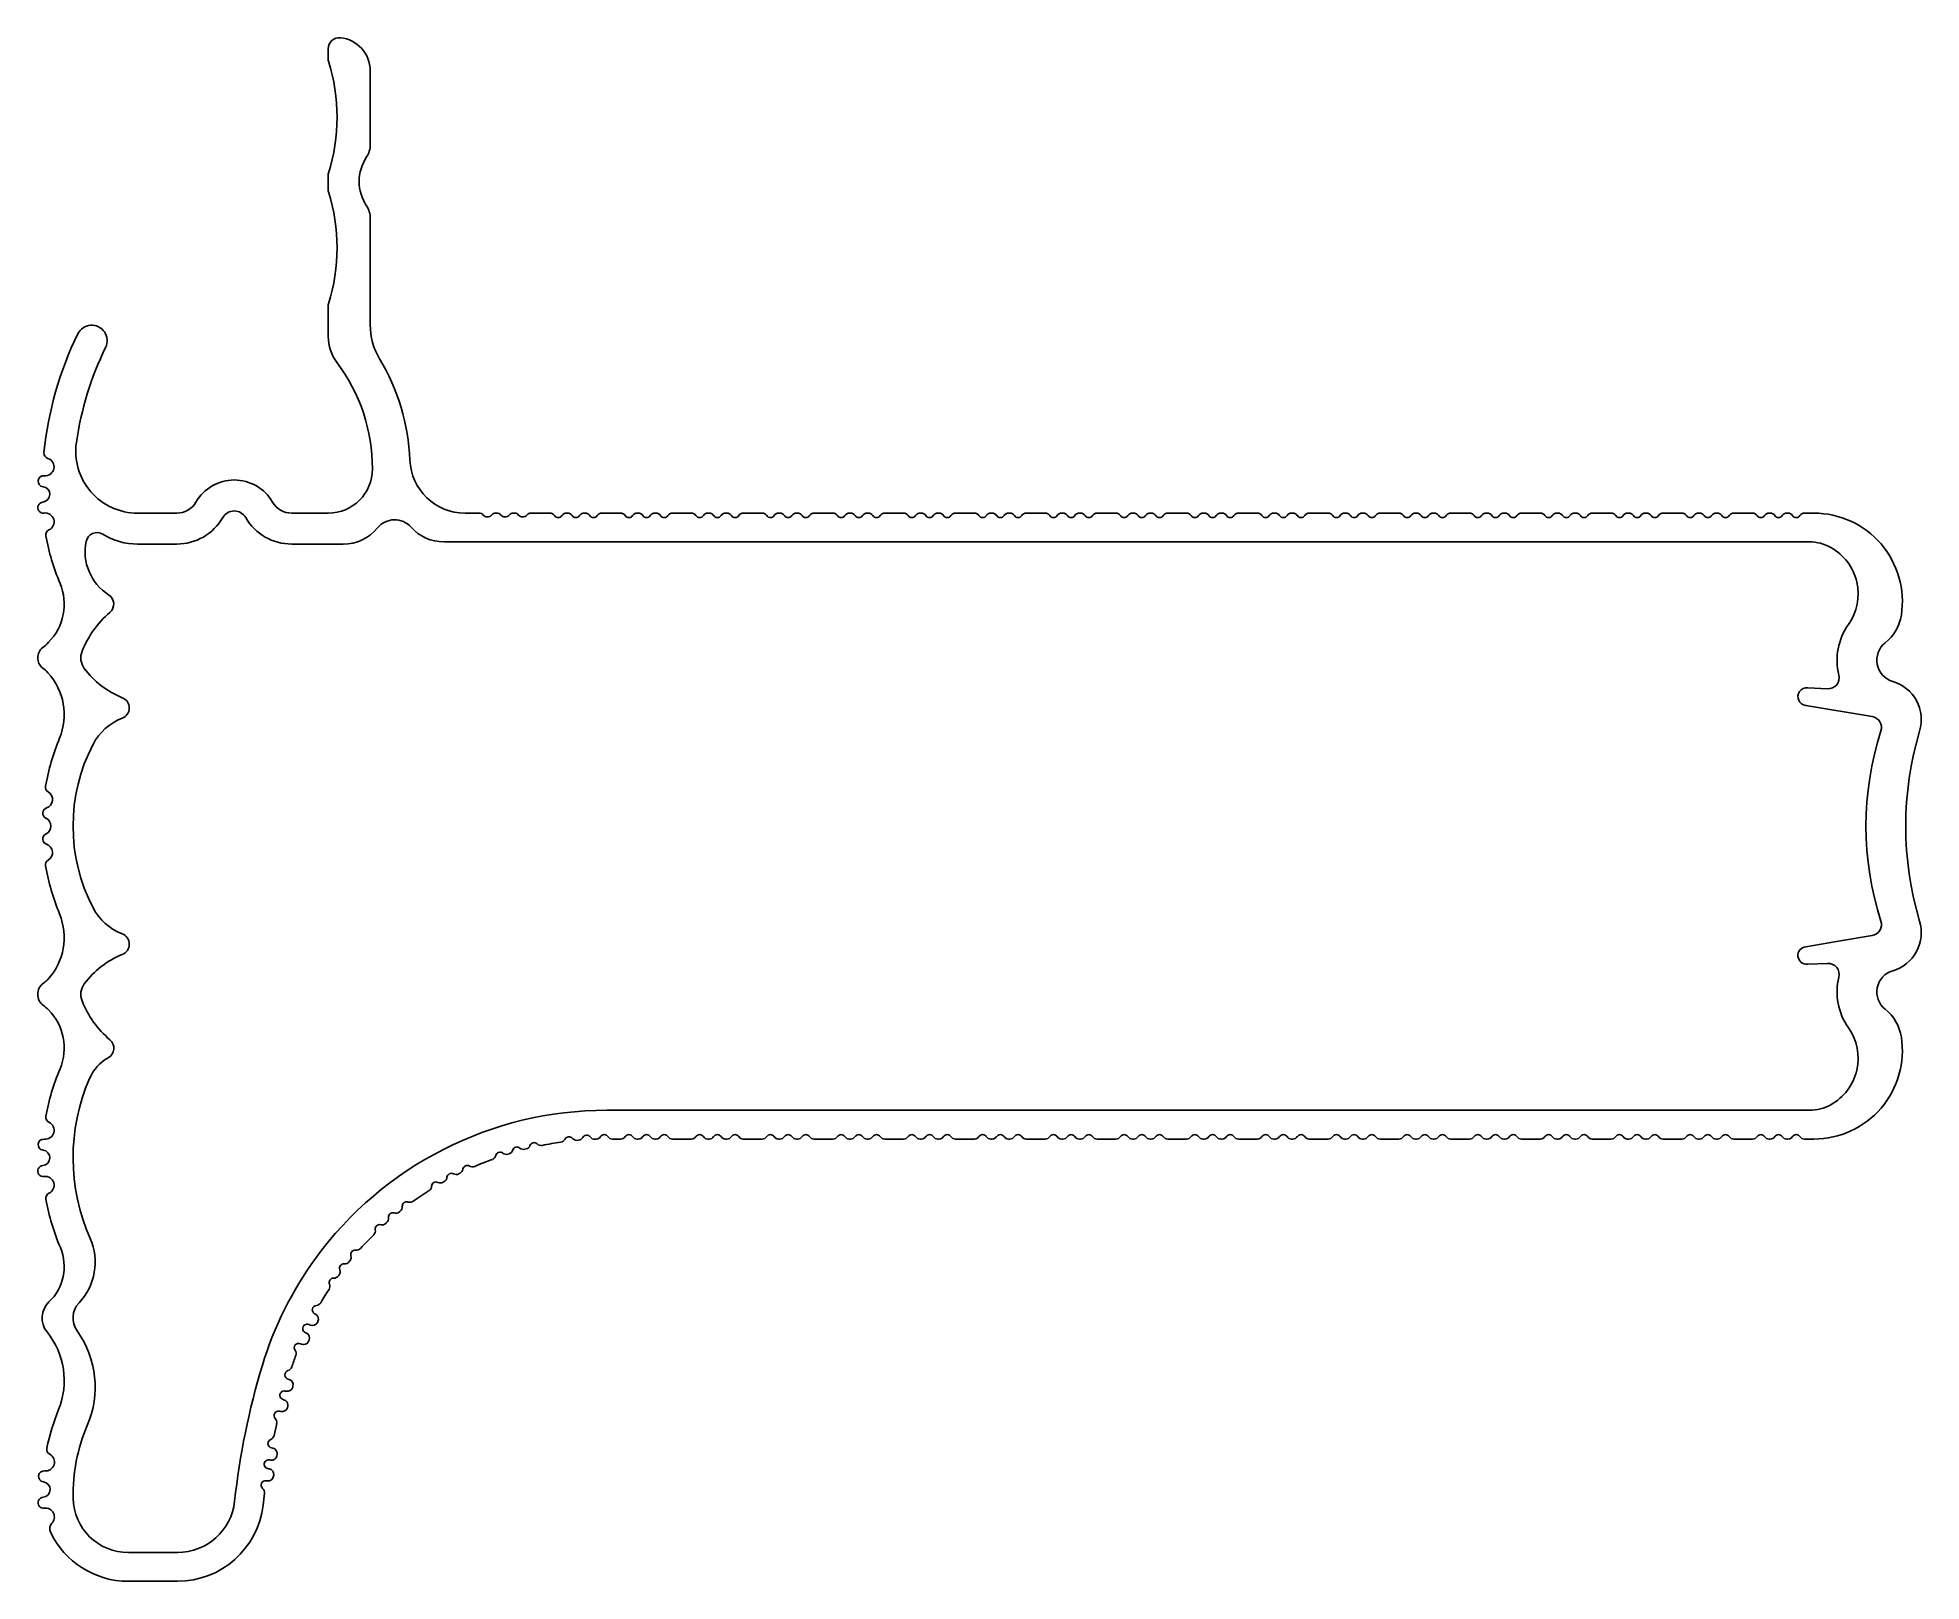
# Model space of a CAD drawing. Extents: x 675.9 to 761.1, y 565.4 to 635.2.
import ezdxf

# ---------------------------------------------------------------- set-up
doc = ezdxf.new("R2010")
doc.units = 0
doc.layers.get('0').update_dxf_attribs({"linetype": 'CONTINUOUS'})

msp = doc.modelspace()

# ---------------------------------------------------------------- linework, layer by layer
for p, q in [((689.024, 634.196), (689.024, 634.67)), ((690.924, 633.675), (690.924, 630.328)), ((689.024, 628.293), (689.024, 628.95)), ((690.924, 627.011), (690.924, 622.187)), ((689.024, 621.67), (689.024, 623.047)), ((680.403, 613.67), (682.175, 613.67)), ((687.371, 613.67), (689.024, 613.67)), ((695.213, 613.67), (695.849, 613.67)), ((696.598, 613.67), (696.649, 613.67)), ((697.398, 613.67), (697.449, 613.67)), ((698.198, 613.67), (699.049, 613.67)), ((699.798, 613.67), (699.849, 613.67)), ((700.598, 613.67), (700.649, 613.67)), ((701.398, 613.67), (702.249, 613.67)), ((702.998, 613.67), (703.049, 613.67)), ((703.798, 613.67), (703.849, 613.67)), ((704.598, 613.67), (705.449, 613.67)), ((706.198, 613.67), (706.249, 613.67)), ((706.998, 613.67), (707.049, 613.67)), ((707.798, 613.67), (708.649, 613.67)), ((709.398, 613.67), (709.449, 613.67)), ((710.198, 613.67), (710.249, 613.67)), ((710.998, 613.67), (711.849, 613.67)), ((712.598, 613.67), (712.649, 613.67)), ((713.398, 613.67), (713.449, 613.67)), ((714.198, 613.67), (715.049, 613.67)), ((715.798, 613.67), (715.849, 613.67)), ((716.598, 613.67), (716.649, 613.67)), ((717.398, 613.67), (718.249, 613.67)), ((718.998, 613.67), (719.049, 613.67)), ((719.798, 613.67), (719.849, 613.67)), ((720.598, 613.67), (721.449, 613.67)), ((722.198, 613.67), (722.249, 613.67)), ((722.998, 613.67), (723.049, 613.67)), ((723.798, 613.67), (724.649, 613.67)), ((725.398, 613.67), (725.449, 613.67)), ((726.198, 613.67), (726.249, 613.67)), ((726.998, 613.67), (727.849, 613.67)), ((728.598, 613.67), (728.649, 613.67)), ((729.398, 613.67), (729.449, 613.67)), ((730.198, 613.67), (731.049, 613.67)), ((731.798, 613.67), (731.849, 613.67)), ((732.598, 613.67), (732.649, 613.67)), ((733.398, 613.67), (734.249, 613.67)), ((734.998, 613.67), (735.049, 613.67)), ((735.798, 613.67), (735.85, 613.67)), ((736.598, 613.67), (737.449, 613.67)), ((738.198, 613.67), (738.249, 613.67)), ((738.998, 613.67), (739.05, 613.67)), ((739.798, 613.67), (740.649, 613.67)), ((741.398, 613.67), (741.45, 613.67)), ((742.198, 613.67), (742.25, 613.67)), ((742.998, 613.67), (743.85, 613.67)), ((744.598, 613.67), (744.65, 613.67)), ((745.398, 613.67), (745.45, 613.67)), ((746.198, 613.67), (747.05, 613.67)), ((747.798, 613.67), (747.85, 613.67)), ((748.598, 613.67), (748.65, 613.67)), ((749.398, 613.67), (750.25, 613.67)), ((750.998, 613.67), (751.05, 613.67)), ((751.798, 613.67), (751.85, 613.67)), ((752.598, 613.67), (753.45, 613.67)), ((754.198, 613.67), (754.25, 613.67)), ((754.998, 613.67), (755.05, 613.67)), ((755.798, 613.67), (756.224, 613.67)), ((680.403, 612.27), (682.175, 612.27)), ((687.371, 612.27), (689.702, 612.27)), ((694.26, 612.37), (756.016, 612.37)), ((755.857, 604.975), (758.862, 604.469)), ((756.843, 605.729), (755.941, 605.769)), ((757.243, 594.297), (755.857, 594.064)), ((758.862, 594.57), (757.243, 594.297)), ((755.941, 593.27), (756.843, 593.31)), ((756.016, 586.67), (701.62, 586.67)), ((701.139, 585.362), (701.081, 585.36)), ((702.249, 585.37), (701.884, 585.37)), ((703.049, 585.37), (702.998, 585.37)), ((703.849, 585.37), (703.798, 585.37)), ((705.449, 585.37), (704.598, 585.37)), ((706.249, 585.37), (706.198, 585.37)), ((707.049, 585.37), (706.998, 585.37)), ((708.649, 585.37), (707.798, 585.37)), ((709.449, 585.37), (709.398, 585.37)), ((710.249, 585.37), (710.198, 585.37)), ((711.849, 585.37), (710.998, 585.37)), ((712.649, 585.37), (712.598, 585.37)), ((713.449, 585.37), (713.398, 585.37)), ((715.049, 585.37), (714.198, 585.37)), ((715.849, 585.37), (715.798, 585.37)), ((716.649, 585.37), (716.598, 585.37)), ((718.249, 585.37), (717.398, 585.37)), ((719.049, 585.37), (718.998, 585.37)), ((719.849, 585.37), (719.798, 585.37)), ((721.449, 585.37), (720.598, 585.37)), ((722.249, 585.37), (722.198, 585.37)), ((723.049, 585.37), (722.998, 585.37)), ((724.649, 585.37), (723.798, 585.37)), ((725.449, 585.37), (725.398, 585.37)), ((726.249, 585.37), (726.198, 585.37)), ((727.849, 585.37), (726.998, 585.37)), ((728.649, 585.37), (728.598, 585.37)), ((729.449, 585.37), (729.398, 585.37)), ((731.049, 585.37), (730.198, 585.37)), ((731.849, 585.37), (731.798, 585.37)), ((732.649, 585.37), (732.598, 585.37)), ((734.249, 585.37), (733.398, 585.37)), ((735.049, 585.37), (734.998, 585.37)), ((735.85, 585.37), (735.798, 585.37)), ((737.449, 585.37), (736.598, 585.37)), ((738.249, 585.37), (738.198, 585.37)), ((739.05, 585.37), (738.998, 585.37)), ((740.649, 585.37), (739.798, 585.37)), ((741.45, 585.37), (741.398, 585.37)), ((742.25, 585.37), (742.198, 585.37)), ((743.85, 585.37), (742.998, 585.37)), ((744.65, 585.37), (744.598, 585.37)), ((745.45, 585.37), (745.398, 585.37)), ((747.05, 585.37), (746.198, 585.37)), ((747.85, 585.37), (747.798, 585.37)), ((748.65, 585.37), (748.598, 585.37)), ((750.25, 585.37), (749.398, 585.37)), ((751.05, 585.37), (750.998, 585.37)), ((751.85, 585.37), (751.798, 585.37)), ((753.45, 585.37), (752.598, 585.37)), ((754.25, 585.37), (754.198, 585.37)), ((755.05, 585.37), (754.998, 585.37)), ((756.224, 585.37), (755.798, 585.37)), ((697.204, 584.705), (697.149, 584.688)), ((697.974, 584.92), (697.918, 584.906)), ((700.34, 585.315), (700.282, 585.31)), ((694.976, 583.818), (694.924, 583.792)), ((694.268, 583.444), (694.218, 583.416)), ((688.205, 576.957), (688.157, 576.98)), ((688.407, 577.47), (688.453, 577.446)), ((688.559, 577.112), (688.537, 577.069)), ((687.813, 576.095), (687.765, 576.115)), ((687.985, 576.619), (688.034, 576.596)), ((688.157, 576.269), (688.138, 576.225)), ((687.204, 574.511), (687.254, 574.497)), ((687, 573.583), (687.004, 573.582)), ((687.115, 573.967), (687.083, 573.974)), ((687.427, 574.193), (687.415, 574.146)), ((686.875, 573.047), (686.822, 573.06)), ((687.189, 573.269), (687.175, 573.22)), ((686.416, 570.849), (686.362, 570.858)), ((686.462, 571.399), (686.511, 571.39)), ((686.712, 571.099), (686.704, 571.05)), ((686.296, 570.463), (686.35, 570.455)), ((686.557, 570.17), (686.549, 570.121)), ((686.14, 569.351), (686.078, 568.817)), ((686.266, 569.912), (686.216, 569.919)), ((682.204, 566.67), (679.982, 566.67)), ((682.204, 565.37), (679.981, 565.37))]:
    msp.add_line(p, q)
for centre, radius, start, end in [((689.524, 634.67), 0.5, 84.25839, 179.99671), ((689.424, 633.675), 1.5, 0.00055, 84.25839), ((689.324, 634.196), 0.3, 179.99639, 197.34154), ((680.924, 631.573), 8.5, 342.65846, 17.34154), ((692.424, 628.67), 2, 146.44291, 213.55709), ((689.924, 630.328), 1, 326.44291, 0), ((689.324, 628.95), 0.3, 162.65846, 180), ((689.324, 628.293), 0.3, 180, 197.34154), ((680.924, 625.67), 8.5, 342.65846, 17.34154), ((689.924, 627.011), 1, 0, 33.55709), ((689.324, 623.047), 0.3, 162.65846, 180.00124), ((678.324, 621.47), 0.7, 334.05091, 154.05091), ((693.924, 622.187), 3, 180, 210.87747), ((692.081, 614.775), 16, 154.0509, 174.13959), ((692.081, 614.775), 14.6, 154.0509, 171.74194), ((691.024, 621.67), 2, 180.00124, 216.86963), ((683.024, 615.67), 8, 359.99979, 36.86963), ((683.024, 615.67), 9.7, 2.34874, 30.87747), ((680.403, 616.47), 2.8, 171.74158, 269.99956), ((676.413, 616.383), 0.25, 174.13959, 252.92416), ((676.223, 615.762), 0.4, 263.79255, 72.92416), ((695.213, 616.17), 2.5, 182.34874, 270), ((676.152, 615.115), 0.25, 83.79255, 263.18793), ((684.773, 613.17), 2, 29.9999, 150), ((689.024, 615.67), 2, 270, 359.99979), ((676.081, 614.52), 0.35, 275.33781, 83.18793), ((676.137, 613.922), 0.25, 95.33781, 277.61979), ((676.223, 613.278), 0.4, 294.97973, 97.61979), ((682.175, 614.67), 1, 270.0011, 330.00146), ((682.175, 614.67), 2.4, 270, 330.00033), ((684.773, 613.17), 0.6, 29.99999, 150.00033), ((687.371, 614.67), 2.4, 209.99999, 269.99967), ((687.371, 614.67), 1, 209.99874, 269.99976), ((695.849, 613.42), 0.25, 41.55554, 90.00619), ((696.224, 613.751), 0.25, 221.55554, 318.44446), ((696.598, 613.42), 0.25, 90.00085, 138.44446), ((696.649, 613.42), 0.25, 41.55554, 90.00378), ((697.024, 613.751), 0.25, 221.55554, 318.44446), ((697.398, 613.42), 0.25, 89.99844, 138.44446), ((697.449, 613.42), 0.25, 41.55554, 90.00136), ((697.824, 613.751), 0.25, 221.55554, 318.44388), ((698.198, 613.42), 0.25, 90, 138.44388), ((699.049, 613.42), 0.25, 33.7511, 90.00675), ((699.424, 613.67), 0.2, 213.7511, 326.2489), ((699.798, 613.42), 0.25, 90.00141, 146.2489), ((699.849, 613.42), 0.25, 33.7511, 90.00434), ((700.224, 613.67), 0.2, 213.7511, 326.2489), ((700.598, 613.42), 0.25, 89.999, 146.2489), ((700.649, 613.42), 0.25, 33.7511, 90.00192), ((701.024, 613.67), 0.2, 213.7511, 326.2489), ((701.398, 613.42), 0.25, 89.99658, 146.2489), ((702.249, 613.42), 0.25, 33.7511, 90.00675), ((702.624, 613.67), 0.2, 213.7511, 326.2489), ((702.998, 613.42), 0.25, 90.00141, 146.2489), ((703.049, 613.42), 0.25, 33.7511, 90.00434), ((703.424, 613.67), 0.2, 213.7511, 326.2489), ((703.798, 613.42), 0.25, 89.999, 146.2489), ((703.849, 613.42), 0.25, 33.7511, 90.00192), ((704.224, 613.67), 0.2, 213.7511, 326.2489), ((704.598, 613.42), 0.25, 90, 146.2489), ((705.449, 613.42), 0.25, 33.7511, 90.00675), ((705.824, 613.67), 0.2, 213.7511, 326.2489), ((706.198, 613.42), 0.25, 90.00141, 146.2489), ((706.249, 613.42), 0.25, 33.7511, 90.00434), ((706.624, 613.67), 0.2, 213.7511, 326.2489), ((706.998, 613.42), 0.25, 89.999, 146.2489), ((707.049, 613.42), 0.25, 33.7511, 90.00192), ((707.424, 613.67), 0.2, 213.7511, 326.2489), ((707.798, 613.42), 0.25, 90, 146.2489), ((708.649, 613.42), 0.25, 33.7511, 90.00675), ((709.024, 613.67), 0.2, 213.7511, 326.2489), ((709.398, 613.42), 0.25, 90.00141, 146.2489), ((709.449, 613.42), 0.25, 33.7511, 90.00434), ((709.824, 613.67), 0.2, 213.7511, 326.2489), ((710.198, 613.42), 0.25, 89.999, 146.2489), ((710.249, 613.42), 0.25, 33.7511, 90.00192), ((710.624, 613.67), 0.2, 213.7511, 326.2489), ((710.998, 613.42), 0.25, 90, 146.2489), ((711.849, 613.42), 0.25, 33.7511, 90.00675), ((712.224, 613.67), 0.2, 213.7511, 326.2489), ((712.598, 613.42), 0.25, 90.00141, 146.2489), ((712.649, 613.42), 0.25, 33.7511, 90.00434), ((713.024, 613.67), 0.2, 213.7511, 326.2489), ((713.398, 613.42), 0.25, 89.999, 146.2489), ((713.449, 613.42), 0.25, 33.7511, 90.00192), ((713.824, 613.67), 0.2, 213.7511, 326.2489), ((714.198, 613.42), 0.25, 90, 146.2489), ((715.049, 613.42), 0.25, 33.7511, 90.00675), ((715.424, 613.67), 0.2, 213.7511, 326.2489), ((715.798, 613.42), 0.25, 90.00141, 146.2489), ((715.849, 613.42), 0.25, 33.7511, 90.00434), ((716.224, 613.67), 0.2, 213.7511, 326.2489), ((716.598, 613.42), 0.25, 89.999, 146.2489), ((716.649, 613.42), 0.25, 33.7511, 90.00192), ((717.024, 613.67), 0.2, 213.7511, 326.2489), ((717.398, 613.42), 0.25, 90, 146.2489), ((718.249, 613.42), 0.25, 33.7511, 90.00675), ((718.624, 613.67), 0.2, 213.7511, 326.2489), ((718.998, 613.42), 0.25, 90.00141, 146.2489), ((719.049, 613.42), 0.25, 33.7511, 90.00434), ((719.424, 613.67), 0.2, 213.7511, 326.2489), ((719.798, 613.42), 0.25, 89.999, 146.2489), ((719.849, 613.42), 0.25, 33.7511, 90.00192), ((720.224, 613.67), 0.2, 213.7511, 326.2489), ((720.598, 613.42), 0.25, 90, 146.2489), ((721.449, 613.42), 0.25, 33.7511, 90.00675), ((721.824, 613.67), 0.2, 213.7511, 326.2489), ((722.198, 613.42), 0.25, 90.00141, 146.2489), ((722.249, 613.42), 0.25, 33.7511, 90.00434), ((722.624, 613.67), 0.2, 213.7511, 326.2489), ((722.998, 613.42), 0.25, 89.999, 146.2489), ((723.049, 613.42), 0.25, 33.7511, 90.00192), ((723.424, 613.67), 0.2, 213.7511, 326.2489), ((723.798, 613.42), 0.25, 90, 146.2489), ((724.649, 613.42), 0.25, 33.7511, 90.00675), ((725.024, 613.67), 0.2, 213.7511, 326.2489), ((725.398, 613.42), 0.25, 90.00141, 146.2489), ((725.449, 613.42), 0.25, 33.7511, 90.00434), ((725.824, 613.67), 0.2, 213.7511, 326.2489), ((726.198, 613.42), 0.25, 89.999, 146.2489), ((726.249, 613.42), 0.25, 33.7511, 90.00192), ((726.624, 613.67), 0.2, 213.7511, 326.2489), ((726.998, 613.42), 0.25, 90, 146.2489), ((727.849, 613.42), 0.25, 33.7511, 90.00675), ((728.224, 613.67), 0.2, 213.7511, 326.2489), ((728.598, 613.42), 0.25, 90.00141, 146.2489), ((728.649, 613.42), 0.25, 33.7511, 90.00434), ((729.024, 613.67), 0.2, 213.7511, 326.2489), ((729.398, 613.42), 0.25, 89.999, 146.2489), ((729.449, 613.42), 0.25, 33.7511, 90.00192), ((729.824, 613.67), 0.2, 213.7511, 326.2489), ((730.198, 613.42), 0.25, 90, 146.2489), ((731.049, 613.42), 0.25, 33.7511, 90.00675), ((731.424, 613.67), 0.2, 213.7511, 326.2489), ((731.798, 613.42), 0.25, 90.00141, 146.2489), ((731.849, 613.42), 0.25, 33.7511, 90.00434), ((732.224, 613.67), 0.2, 213.7511, 326.2489), ((732.598, 613.42), 0.25, 89.999, 146.2489), ((732.649, 613.42), 0.25, 33.7511, 90.00192), ((733.024, 613.67), 0.2, 213.7511, 326.2489), ((733.398, 613.42), 0.25, 90, 146.2489), ((734.25, 613.42), 0.25, 33.7511, 90.00675), ((734.624, 613.67), 0.2, 213.7511, 326.2489), ((734.998, 613.42), 0.25, 90.00141, 146.2489), ((735.05, 613.42), 0.25, 33.7511, 90.00434), ((735.424, 613.67), 0.2, 213.7511, 326.2489), ((735.798, 613.42), 0.25, 89.999, 146.2489), ((735.85, 613.42), 0.25, 33.7511, 90.00192), ((736.224, 613.67), 0.2, 213.7511, 326.2489), ((736.598, 613.42), 0.25, 90, 146.2489), ((737.45, 613.42), 0.25, 33.7511, 90.00675), ((737.824, 613.67), 0.2, 213.7511, 326.2489), ((738.198, 613.42), 0.25, 90.00141, 146.2489), ((738.25, 613.42), 0.25, 33.7511, 90.00434), ((738.624, 613.67), 0.2, 213.7511, 326.2489), ((738.998, 613.42), 0.25, 89.999, 146.2489), ((739.05, 613.42), 0.25, 33.7511, 90.00192), ((739.424, 613.67), 0.2, 213.7511, 326.2489), ((739.798, 613.42), 0.25, 90, 146.2489), ((740.65, 613.42), 0.25, 33.7511, 90.00675), ((741.024, 613.67), 0.2, 213.7511, 326.2489), ((741.398, 613.42), 0.25, 90.00141, 146.2489), ((741.45, 613.42), 0.25, 33.7511, 90.00434), ((741.824, 613.67), 0.2, 213.7511, 326.2489), ((742.198, 613.42), 0.25, 89.999, 146.2489), ((742.25, 613.42), 0.25, 33.7511, 90.00192), ((742.624, 613.67), 0.2, 213.7511, 326.2489), ((742.998, 613.42), 0.25, 90, 146.2489), ((743.85, 613.42), 0.25, 33.7511, 90.00675), ((744.224, 613.67), 0.2, 213.7511, 326.2489), ((744.598, 613.42), 0.25, 90.00141, 146.2489), ((744.65, 613.42), 0.25, 33.7511, 90.00434), ((745.024, 613.67), 0.2, 213.7511, 326.2489), ((745.398, 613.42), 0.25, 89.999, 146.2489), ((745.45, 613.42), 0.25, 33.7511, 90.00192), ((745.824, 613.67), 0.2, 213.7511, 326.2489), ((746.198, 613.42), 0.25, 90, 146.2489), ((747.05, 613.42), 0.25, 33.7511, 90.00675), ((747.424, 613.67), 0.2, 213.7511, 326.2489), ((747.798, 613.42), 0.25, 90.00141, 146.2489), ((747.85, 613.42), 0.25, 33.7511, 90.00434), ((748.224, 613.67), 0.2, 213.7511, 326.2489), ((748.598, 613.42), 0.25, 89.999, 146.2489), ((748.65, 613.42), 0.25, 33.7511, 90.00192), ((749.024, 613.67), 0.2, 213.7511, 326.2489), ((749.398, 613.42), 0.25, 90, 146.2489), ((750.25, 613.42), 0.25, 33.7511, 90.00675), ((750.624, 613.67), 0.2, 213.7511, 326.2489), ((750.998, 613.42), 0.25, 90.00141, 146.2489), ((751.05, 613.42), 0.25, 33.7511, 90.00434), ((751.424, 613.67), 0.2, 213.7511, 326.2489), ((751.798, 613.42), 0.25, 89.999, 146.2489), ((751.85, 613.42), 0.25, 33.7511, 90.00192), ((752.224, 613.67), 0.2, 213.7511, 326.2489), ((752.598, 613.42), 0.25, 90, 146.2489), ((753.45, 613.42), 0.25, 33.7511, 90.00675), ((753.824, 613.67), 0.2, 213.7511, 326.2489), ((754.198, 613.42), 0.25, 90.00141, 146.2489), ((754.25, 613.42), 0.25, 33.7511, 90.00434), ((754.624, 613.67), 0.2, 213.7511, 326.2489), ((754.998, 613.42), 0.25, 89.999, 146.2489), ((755.05, 613.42), 0.25, 33.7511, 90.00192), ((755.424, 613.67), 0.2, 213.7511, 326.2489), ((755.798, 613.42), 0.25, 90, 146.2489), ((756.224, 609.67), 4, 351.27494, 89.99973), ((676.498, 612.689), 0.25, 114.97973, 190.39175), ((686.481, 614.52), 10.4, 190.39175, 202.76447), ((678.564, 612.292), 0.5, 58.28626, 168.16614), ((680.404, 615.27), 3, 238.28626, 269.99913), ((689.702, 614.27), 2, 269.99967, 320.70404), ((692.024, 612.37), 1, 41.81016, 140.70404), ((694.26, 614.37), 2, 221.81016, 270), ((680.325, 611.923), 2.3, 168.16614, 237.56287), ((756.016, 610.37), 2, 61.04505, 89.99978), ((755.822, 610.02), 2.4, 324.76559, 61.04497), ((674.644, 609.552), 2.437, 315.15953, 22.76485), ((678.824, 609.56), 0.5, 310.43482, 57.56287), ((682.066, 605.754), 4.5, 130.43482, 158.19612), ((760.069, 607.02), 2.8, 144.76559, 193.87255), ((758.2, 609.366), 2, 308.53742, 351.27469), ((676.462, 607.129), 0.581, 127.18819, 232.65854), ((675.023, 609.025), 1.8, 307.18819, 318.54304), ((760.069, 607.02), 1, 128.53742, 253.64761), ((675.018, 605.236), 1.8, 42.5369, 52.65854), ((678.631, 607.129), 0.8, 158.19612, 216.58415), ((681.201, 609.036), 4, 216.58415, 248.11775), ((674.281, 604.56), 2.8, 337.5544, 42.53692), ((756.866, 606.228), 0.5, 267.43989, 13.87329), ((759.281, 604.333), 1.8, 343.35124, 73.64761), ((679.524, 604.86), 0.5, 291.10015, 68.11775), ((755.899, 605.372), 0.399, 83.9413, 263.9413), ((680.604, 602.061), 2.5, 111.10015, 152.47848), ((758.779, 603.976), 0.5, 342.10242, 80.44117), ((686.481, 599.52), 10.4, 157.55469, 170.02803), ((685.481, 599.52), 8, 152.47844, 207.52156), ((772.577, 599.52), 14, 162.10078, 197.89928), ((775.377, 599.52), 15, 163.35124, 196.64876), ((676.484, 601.277), 0.25, 170.02803, 239.09144), ((676.151, 600.72), 0.4, 289.07543, 59.09144), ((676.363, 600.105), 0.25, 109.07543, 244.29776), ((676.081, 599.52), 0.4, 295.70224, 64.29776), ((676.363, 598.934), 0.25, 115.70224, 250.92457), ((676.151, 598.32), 0.4, 300.90856, 70.92457), ((676.484, 597.762), 0.25, 120.90856, 189.97226), ((686.481, 599.52), 10.4, 189.97198, 202.44531), ((674.281, 594.48), 2.8, 317.4631, 22.4456), ((680.604, 596.978), 2.5, 207.52151, 248.89976), ((758.779, 595.063), 0.5, 279.55926, 17.89928), ((759.281, 594.706), 1.8, 286.35245, 16.64876), ((679.524, 594.179), 0.5, 291.8823, 68.89976), ((755.899, 593.667), 0.399, 96.0587, 276.0587), ((681.201, 590.004), 4, 111.8823, 143.41585), ((756.866, 592.811), 0.5, 346.12922, 92.56025), ((676.509, 591.911), 0.628, 125.39809, 234.39547), ((675.103, 593.89), 1.8, 305.39772, 313.60503), ((678.631, 591.911), 0.8, 143.41585, 201.80421), ((760.069, 592.02), 2.8, 166.12753, 215.2345), ((760.069, 592.02), 1, 106.35245, 231.46254), ((675.096, 589.936), 1.8, 44.83859, 54.39381), ((682.066, 593.285), 4.5, 201.80421, 229.56542), ((674.644, 589.487), 2.437, 337.23564, 44.8405), ((758.2, 589.673), 2, 8.72541, 51.46254), ((678.824, 589.479), 0.5, 299.63585, 49.56542), ((756.224, 589.37), 4, 270.00022, 8.72551), ((755.822, 589.02), 2.4, 298.95487, 35.23442), ((680.06, 587.306), 2, 119.63585, 156.54015), ((686.481, 584.52), 10.4, 157.23534, 169.60792), ((686.481, 584.52), 9, 156.54028, 203.89162), ((676.498, 586.351), 0.25, 169.60792, 244.96576), ((701.62, 570.37), 16.3, 89.99994, 143.92129), ((756.016, 588.67), 2, 270.00022, 298.95495), ((676.152, 585.115), 0.25, 83.79255, 263.18793), ((676.223, 585.762), 0.4, 263.79255, 64.96576), ((699.51, 585.473), 0.25, 277.95231, 333.49754), ((699.913, 585.272), 0.2, 39.57212, 153.49754), ((700.26, 585.559), 0.25, 219.57212, 275.11735), ((700.319, 585.564), 0.25, 274.89614, 330.43987), ((700.71, 585.342), 0.2, 36.51749, 150.43987), ((701.072, 585.61), 0.25, 216.51749, 272.06123), ((701.131, 585.612), 0.25, 271.84004, 327.38478), ((701.51, 585.369), 0.2, 33.81, 147.38478), ((701.884, 585.62), 0.25, 213.81, 269.9991), ((702.249, 585.62), 0.25, 269.99325, 326.2489), ((702.624, 585.37), 0.2, 33.7511, 146.2489), ((702.998, 585.62), 0.25, 213.7511, 269.99859), ((703.049, 585.62), 0.25, 269.99566, 326.2489), ((703.424, 585.37), 0.2, 33.7511, 146.2489), ((703.798, 585.62), 0.25, 213.7511, 270.001), ((703.849, 585.62), 0.25, 269.99808, 326.2489), ((704.224, 585.37), 0.2, 33.7511, 146.2489), ((704.598, 585.62), 0.25, 213.7511, 270), ((705.449, 585.62), 0.25, 269.99325, 326.2489), ((705.824, 585.37), 0.2, 33.7511, 146.2489), ((706.198, 585.62), 0.25, 213.7511, 269.99859), ((706.249, 585.62), 0.25, 269.99566, 326.2489), ((706.624, 585.37), 0.2, 33.7511, 146.2489), ((706.998, 585.62), 0.25, 213.7511, 270.001), ((707.049, 585.62), 0.25, 269.99808, 326.2489), ((707.424, 585.37), 0.2, 33.7511, 146.2489), ((707.798, 585.62), 0.25, 213.7511, 270), ((708.649, 585.62), 0.25, 269.99325, 326.2489), ((709.024, 585.37), 0.2, 33.7511, 146.2489), ((709.398, 585.62), 0.25, 213.7511, 269.99859), ((709.449, 585.62), 0.25, 269.99566, 326.2489), ((709.824, 585.37), 0.2, 33.7511, 146.2489), ((710.198, 585.62), 0.25, 213.7511, 270.001), ((710.249, 585.62), 0.25, 269.99808, 326.2489), ((710.624, 585.37), 0.2, 33.7511, 146.2489), ((710.998, 585.62), 0.25, 213.7511, 270), ((711.849, 585.62), 0.25, 269.99325, 326.2489), ((712.224, 585.37), 0.2, 33.7511, 146.2489), ((712.598, 585.62), 0.25, 213.7511, 269.99859), ((712.649, 585.62), 0.25, 269.99566, 326.2489), ((713.024, 585.37), 0.2, 33.7511, 146.2489), ((713.398, 585.62), 0.25, 213.7511, 270.001), ((713.449, 585.62), 0.25, 269.99808, 326.2489), ((713.824, 585.37), 0.2, 33.7511, 146.2489), ((714.198, 585.62), 0.25, 213.7511, 270), ((715.049, 585.62), 0.25, 269.99325, 326.2489), ((715.424, 585.37), 0.2, 33.7511, 146.2489), ((715.798, 585.62), 0.25, 213.7511, 269.99859), ((715.849, 585.62), 0.25, 269.99566, 326.2489), ((716.224, 585.37), 0.2, 33.7511, 146.2489), ((716.598, 585.62), 0.25, 213.7511, 270.001), ((716.649, 585.62), 0.25, 269.99808, 326.2489), ((717.024, 585.37), 0.2, 33.7511, 146.2489), ((717.398, 585.62), 0.25, 213.7511, 270), ((718.249, 585.62), 0.25, 269.99325, 326.2489), ((718.624, 585.37), 0.2, 33.7511, 146.2489), ((718.998, 585.62), 0.25, 213.7511, 269.99859), ((719.049, 585.62), 0.25, 269.99566, 326.2489), ((719.424, 585.37), 0.2, 33.7511, 146.2489), ((719.798, 585.62), 0.25, 213.7511, 270.001), ((719.849, 585.62), 0.25, 269.99808, 326.2489), ((720.224, 585.37), 0.2, 33.7511, 146.2489), ((720.598, 585.62), 0.25, 213.7511, 270), ((721.449, 585.62), 0.25, 269.99325, 326.2489), ((721.824, 585.37), 0.2, 33.7511, 146.2489), ((722.198, 585.62), 0.25, 213.7511, 269.99859), ((722.249, 585.62), 0.25, 269.99566, 326.2489), ((722.624, 585.37), 0.2, 33.7511, 146.2489), ((722.998, 585.62), 0.25, 213.7511, 270.001), ((723.049, 585.62), 0.25, 269.99808, 326.2489), ((723.424, 585.37), 0.2, 33.7511, 146.2489), ((723.798, 585.62), 0.25, 213.7511, 270), ((724.649, 585.62), 0.25, 269.99325, 326.2489), ((725.024, 585.37), 0.2, 33.7511, 146.2489), ((725.398, 585.62), 0.25, 213.7511, 269.99859), ((725.449, 585.62), 0.25, 269.99566, 326.2489), ((725.824, 585.37), 0.2, 33.7511, 146.2489), ((726.198, 585.62), 0.25, 213.7511, 270.001), ((726.249, 585.62), 0.25, 269.99808, 326.2489), ((726.624, 585.37), 0.2, 33.7511, 146.2489), ((726.998, 585.62), 0.25, 213.7511, 270), ((727.849, 585.62), 0.25, 269.99325, 326.2489), ((728.224, 585.37), 0.2, 33.7511, 146.2489), ((728.598, 585.62), 0.25, 213.7511, 269.99859), ((728.649, 585.62), 0.25, 269.99566, 326.2489), ((729.024, 585.37), 0.2, 33.7511, 146.2489), ((729.398, 585.62), 0.25, 213.7511, 270.001), ((729.449, 585.62), 0.25, 269.99808, 326.2489), ((729.824, 585.37), 0.2, 33.7511, 146.2489), ((730.198, 585.62), 0.25, 213.7511, 270), ((731.049, 585.62), 0.25, 269.99325, 326.2489), ((731.424, 585.37), 0.2, 33.7511, 146.2489), ((731.798, 585.62), 0.25, 213.7511, 269.99859), ((731.849, 585.62), 0.25, 269.99566, 326.2489), ((732.224, 585.37), 0.2, 33.7511, 146.2489), ((732.598, 585.62), 0.25, 213.7511, 270.001), ((732.649, 585.62), 0.25, 269.99808, 326.2489), ((733.024, 585.37), 0.2, 33.7511, 146.2489), ((733.398, 585.62), 0.25, 213.7511, 270), ((734.25, 585.62), 0.25, 269.99325, 326.2489), ((734.624, 585.37), 0.2, 33.7511, 146.2489), ((734.998, 585.62), 0.25, 213.7511, 269.99859), ((735.05, 585.62), 0.25, 269.99566, 326.2489), ((735.424, 585.37), 0.2, 33.7511, 146.2489), ((735.798, 585.62), 0.25, 213.7511, 270.001), ((735.85, 585.62), 0.25, 269.99808, 326.2489), ((736.224, 585.37), 0.2, 33.7511, 146.2489), ((736.598, 585.62), 0.25, 213.7511, 270), ((737.45, 585.62), 0.25, 269.99325, 326.2489), ((737.824, 585.37), 0.2, 33.7511, 146.2489), ((738.198, 585.62), 0.25, 213.7511, 269.99859), ((738.25, 585.62), 0.25, 269.99566, 326.2489), ((738.624, 585.37), 0.2, 33.7511, 146.2489), ((738.998, 585.62), 0.25, 213.7511, 270.001), ((739.05, 585.62), 0.25, 269.99808, 326.2489), ((739.424, 585.37), 0.2, 33.7511, 146.2489), ((739.798, 585.62), 0.25, 213.7511, 270), ((740.65, 585.62), 0.25, 269.99325, 326.2489), ((741.024, 585.37), 0.2, 33.7511, 146.2489), ((741.398, 585.62), 0.25, 213.7511, 269.99859), ((741.45, 585.62), 0.25, 269.99566, 326.2489), ((741.824, 585.37), 0.2, 33.7511, 146.2489), ((742.198, 585.62), 0.25, 213.7511, 270.001), ((742.25, 585.62), 0.25, 269.99808, 326.2489), ((742.624, 585.37), 0.2, 33.7511, 146.2489), ((742.998, 585.62), 0.25, 213.7511, 270), ((743.85, 585.62), 0.25, 269.99325, 326.2489), ((744.224, 585.37), 0.2, 33.7511, 146.2489), ((744.598, 585.62), 0.25, 213.7511, 269.99859), ((744.65, 585.62), 0.25, 269.99566, 326.2489), ((745.024, 585.37), 0.2, 33.7511, 146.2489), ((745.398, 585.62), 0.25, 213.7511, 270.001), ((745.45, 585.62), 0.25, 269.99808, 326.2489), ((745.824, 585.37), 0.2, 33.7511, 146.2489), ((746.198, 585.62), 0.25, 213.7511, 270), ((747.05, 585.62), 0.25, 269.99325, 326.2489), ((747.424, 585.37), 0.2, 33.7511, 146.2489), ((747.798, 585.62), 0.25, 213.7511, 269.99859), ((747.85, 585.62), 0.25, 269.99566, 326.2489), ((748.224, 585.37), 0.2, 33.7511, 146.2489), ((748.598, 585.62), 0.25, 213.7511, 270.001), ((748.65, 585.62), 0.25, 269.99808, 326.2489), ((749.024, 585.37), 0.2, 33.7511, 146.2489), ((749.398, 585.62), 0.25, 213.7511, 270), ((750.25, 585.62), 0.25, 269.99325, 326.2489), ((750.624, 585.37), 0.2, 33.7511, 146.2489), ((750.998, 585.62), 0.25, 213.7511, 269.99859), ((751.05, 585.62), 0.25, 269.99566, 326.2489), ((751.424, 585.37), 0.2, 33.7511, 146.2489), ((751.798, 585.62), 0.25, 213.7511, 270.001), ((751.85, 585.62), 0.25, 269.99808, 326.2489), ((752.224, 585.37), 0.2, 33.7511, 146.2489), ((752.598, 585.62), 0.25, 213.7511, 270), ((753.45, 585.62), 0.25, 269.99325, 326.2489), ((753.824, 585.37), 0.2, 33.7511, 146.2489), ((754.198, 585.62), 0.25, 213.7511, 269.99859), ((754.25, 585.62), 0.25, 269.99566, 326.2489), ((754.624, 585.37), 0.2, 33.7511, 146.2489), ((754.998, 585.62), 0.25, 213.7511, 270.001), ((755.05, 585.62), 0.25, 269.99808, 326.2489), ((755.424, 585.37), 0.2, 33.7511, 146.2489), ((755.798, 585.62), 0.25, 213.7511, 270), ((676.081, 584.52), 0.35, 275.33781, 83.18793), ((696.36, 584.684), 0.25, 290.17899, 345.72303), ((696.796, 584.573), 0.2, 51.8034, 165.72303), ((697.074, 584.926), 0.25, 231.8034, 287.34237), ((697.13, 584.944), 0.25, 287.1136, 342.66249), ((697.56, 584.81), 0.2, 48.74527, 162.66249), ((697.857, 585.148), 0.25, 228.74527, 284.2882), ((697.914, 585.162), 0.25, 284.06301, 339.60889), ((698.336, 585.006), 0.2, 45.68773, 159.60889), ((698.65, 585.328), 0.25, 225.68773, 281.23179), ((701.62, 570.37), 15, 97.95231, 101.23179), ((676.137, 583.922), 0.25, 95.33781, 277.61979), ((676.223, 583.278), 0.4, 294.97973, 97.61979), ((694.146, 583.662), 0.25, 299.35031, 354.89283), ((694.594, 583.622), 0.2, 60.97064, 174.89283), ((694.812, 584.016), 0.25, 240.97064, 296.51517), ((694.865, 584.042), 0.25, 296.2872, 351.83647), ((695.31, 583.978), 0.2, 57.91327, 171.83647), ((695.549, 584.359), 0.25, 237.91327, 293.45849), ((701.62, 570.37), 15, 110.17899, 113.45849), ((676.498, 582.689), 0.25, 114.97973, 190.39189), ((701.62, 570.37), 15, 122.40572, 125.68523), ((693.448, 583.245), 0.25, 302.40572, 357.9497), ((693.897, 583.229), 0.2, 64.02833, 177.9497), ((694.094, 583.633), 0.25, 244.02833, 299.57195), ((686.481, 584.52), 10.4, 190.39163, 202.97834), ((691.947, 581.834), 0.2, 73.1956, 187.12204), ((692.077, 582.264), 0.25, 253.1956, 308.74133), ((701.62, 570.37), 15, 128.52022, 128.74133), ((692.123, 582.301), 0.25, 308.52022, 4.0663), ((692.572, 582.333), 0.2, 70.13914, 184.0663), ((692.724, 582.756), 0.25, 250.13914, 305.68523), ((690.906, 581.222), 0.25, 314.6325, 10.17808), ((691.349, 581.302), 0.2, 76.25195, 190.17808), ((691.456, 581.739), 0.25, 256.25195, 311.79753), ((701.62, 570.37), 15, 131.57631, 131.79753), ((691.5, 581.778), 0.25, 311.57631, 7.12204), ((674.879, 579.6), 2.202, 313.45153, 22.97889), ((675.811, 579.793), 2.67, 316.68151, 23.89163), ((690.243, 580.145), 0.2, 82.36562, 196.29327), ((690.303, 580.591), 0.25, 262.36562, 317.91194), ((701.62, 570.37), 15, 134.6325, 137.91194), ((701.487, 570.467), 16.135, 143.9214, 163.15439), ((689.314, 579.376), 0.25, 323.8031, 19.34944), ((689.738, 579.525), 0.2, 85.42177, 199.34944), ((689.774, 579.973), 0.25, 265.42177, 320.96811), ((701.62, 570.37), 15, 140.74694, 140.96811), ((689.811, 580.019), 0.25, 320.74694, 16.29327), ((701.62, 570.37), 15, 146.85918, 149.56146), ((688.851, 578.707), 0.25, 326.85918, 22.40442), ((689.267, 578.878), 0.2, 88.47898, 202.40442), ((689.279, 579.328), 0.25, 268.47898, 324.02422), ((701.62, 570.37), 15, 143.8031, 144.02422), ((677.081, 577.275), 1, 133.45196, 218.94194), ((678.481, 577.275), 1, 136.68141, 215.45502), ((688.502, 577.647), 0.2, 93.75129, 241.90821), ((688.472, 578.096), 0.25, 273.75129, 329.56146), ((688.07, 576.8), 0.2, 64.23332, 244.99061), ((688.314, 577.182), 0.25, 244.22058, 333.08299), ((688.336, 577.225), 0.25, 333.08404, 61.94066), ((673.581, 574.447), 3.5, 338.13405, 38.94266), ((674.088, 574.147), 4.393, 336.82519, 35.45486), ((687.687, 575.931), 0.2, 67.28418, 215.47287), ((687.909, 576.326), 0.25, 247.29428, 336.14547), ((687.928, 576.37), 0.25, 336.13778, 64.99715), ((718.49, 565.319), 33.9, 163.15426, 173.78551), ((701.62, 570.37), 15, 159.66317, 161.78814), ((687.321, 575.67), 0.25, 339.66317, 35.47287), ((687.258, 574.703), 0.2, 105.97962, 254.18081), ((687.134, 575.136), 0.25, 285.97962, 341.78814), ((687.185, 574.256), 0.25, 345.30428, 74.15643), ((687.036, 573.78), 0.2, 76.46079, 259.67002), ((686.949, 573.338), 0.25, 343.75438, 77.23377), ((687.173, 574.21), 0.25, 256.45239, 345.32454), ((686.481, 569.27), 10.4, 158.13402, 168.26086), ((686.774, 572.866), 0.2, 76.14304, 223.32479), ((686.447, 572.557), 0.25, 347.2703, 43.32479), ((686.935, 573.29), 0.25, 256.17693, 343.74966), ((685.481, 569.27), 8, 156.82522, 181.04184), ((686.498, 571.596), 0.2, 112.06037, 259.62794), ((686.329, 572.013), 0.25, 292.06037, 348.24227), ((718.49, 565.319), 32.6, 167.2703, 168.24227), ((676.238, 570.761), 0.4, 263.79255, 61.96406), ((676.543, 571.335), 0.25, 168.26086, 241.96406), ((686.328, 570.661), 0.2, 80.36575, 260.75239), ((686.458, 571.095), 0.25, 260.38763, 349.69354), ((686.466, 571.144), 0.25, 349.69362, 79.69058), ((676.168, 570.115), 0.25, 83.79255, 263.18793), ((686.302, 570.159), 0.25, 261.79957, 351.27258), ((686.309, 570.208), 0.25, 351.26036, 80.74445), ((676.152, 568.922), 0.25, 95.33781, 277.61979), ((676.096, 569.519), 0.35, 275.33781, 83.18793), ((686.187, 569.721), 0.2, 81.79406, 228.94928), ((685.892, 569.382), 0.25, 352.89479, 48.94928), ((676.238, 568.277), 0.4, 315.39858, 97.61979), ((679.982, 569.17), 2.5, 181.04167, 270.00024), ((682.204, 569.27), 2.6, 270.00029, 353.7859), ((682.204, 569.27), 3.9, 269.9999, 353.34005), ((676.772, 567.751), 0.35, 135.39858, 205.33149), ((679.981, 569.27), 3.9, 205.33163, 270.00046)]:
    msp.add_arc(centre, radius, start, end)

doc.saveas('drawing.dxf')
